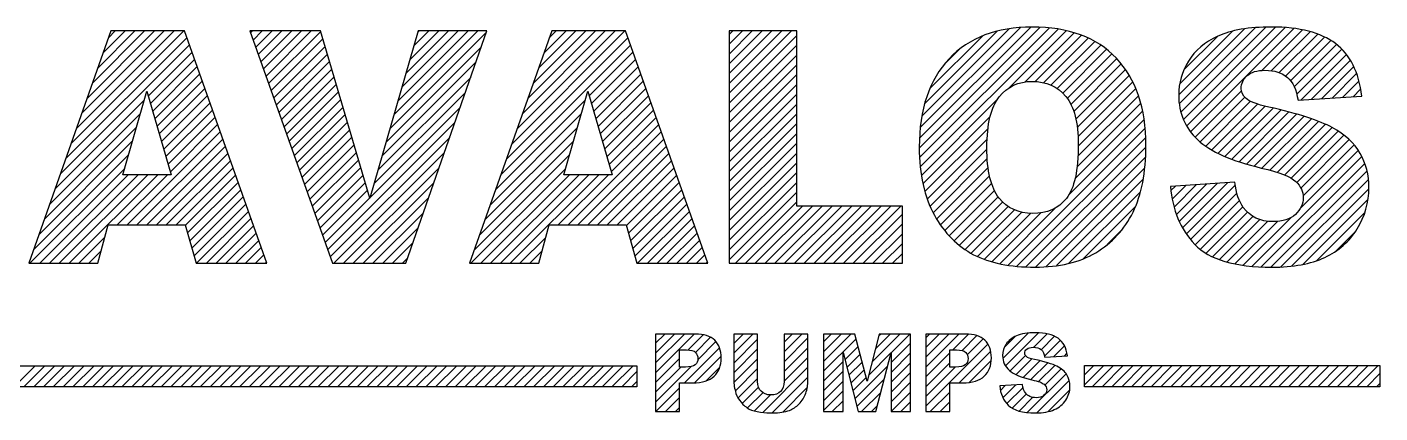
# Model space of a CAD drawing. Header units: millimetres. Extents: x 16.7 to 60.3, y 23.1 to 33.
# Drawn here: x 35.88 to 60.28, y 23.69 to 30.65 of the extents above; entities that cross this region are included whole.
import ezdxf

# ---------------------------------------------------------------- set-up
doc = ezdxf.new("R2010")
doc.units = ezdxf.units.MM
doc.header["$MEASUREMENT"] = 0
doc.layers.add('Layer 1', color=7, linetype='Continuous')

msp = doc.modelspace()

# ---------------------------------------------------------------- linework, layer by layer
at = {"color": 0}
for p, q in [((36.676, 28.544), (38.712, 30.581)), ((36.773, 28.818), (38.536, 30.581)), ((36.869, 29.091), (38.359, 30.581)), ((36.966, 29.365), (38.182, 30.581)), ((37.063, 29.638), (38.005, 30.581)), ((37.159, 29.912), (37.829, 30.581)), ((37.256, 30.185), (37.652, 30.581)), ((37.353, 30.459), (37.475, 30.581)), ((39.916, 30.547), (39.95, 30.581)), ((39.962, 30.416), (40.127, 30.581)), ((40.009, 30.286), (40.303, 30.581)), ((40.055, 30.156), (40.48, 30.581)), ((40.101, 30.025), (40.657, 30.581)), ((40.148, 29.895), (40.834, 30.581)), ((40.194, 29.764), (41.011, 30.581)), ((40.241, 29.634), (41.18, 30.574)), ((42.43, 28.818), (44.171, 30.559)), ((42.502, 29.067), (44.016, 30.581)), ((42.574, 29.316), (43.839, 30.581)), ((42.646, 29.565), (43.662, 30.581)), ((42.718, 29.814), (43.485, 30.581)), ((42.791, 30.063), (43.309, 30.581)), ((42.863, 30.312), (43.132, 30.581)), ((42.935, 30.56), (42.955, 30.581)), ((44.627, 28.54), (46.667, 30.581)), ((44.724, 28.814), (46.491, 30.581)), ((44.82, 29.087), (46.314, 30.581)), ((44.917, 29.361), (46.137, 30.581)), ((45.014, 29.634), (45.96, 30.581)), ((45.11, 29.908), (45.783, 30.581)), ((45.207, 30.181), (45.607, 30.581)), ((45.304, 30.455), (45.43, 30.581)), ((48.549, 30.518), (48.612, 30.581)), ((48.549, 30.341), (48.789, 30.581)), ((48.549, 30.165), (48.965, 30.581)), ((48.549, 29.988), (49.142, 30.581)), ((48.549, 29.811), (49.319, 30.581)), ((48.549, 29.634), (49.496, 30.581)), ((48.549, 29.458), (49.673, 30.581)), ((51.977, 28.465), (54.159, 30.648)), ((51.981, 28.646), (53.986, 30.651)), ((51.983, 28.295), (54.324, 30.636)), ((51.994, 28.837), (53.802, 30.644)), ((51.994, 28.129), (54.481, 30.616)), ((52.023, 29.042), (53.604, 30.623)), ((52.075, 29.27), (53.382, 30.578)), ((53.595, 29.553), (54.629, 30.587)), ((53.878, 29.66), (54.768, 30.55)), ((54.065, 29.669), (54.9, 30.505)), ((56.655, 29.431), (57.844, 30.62)), ((56.665, 29.265), (58.042, 30.642)), ((56.676, 29.629), (57.625, 30.578)), ((56.695, 29.117), (58.227, 30.65)), ((56.739, 28.985), (58.404, 30.65)), ((56.797, 28.866), (58.573, 30.642)), ((56.868, 28.761), (58.734, 30.626)), ((58.153, 29.869), (58.886, 30.601)), ((58.324, 29.863), (59.029, 30.567)), ((58.467, 29.829), (59.162, 30.524)), ((36.482, 27.997), (38.814, 30.329)), ((36.579, 28.271), (38.768, 30.459)), ((40.287, 29.504), (41.221, 30.437)), ((40.333, 29.373), (41.261, 30.301)), ((42.358, 28.569), (44.076, 30.288)), ((44.433, 27.993), (46.767, 30.327)), ((44.53, 28.267), (46.721, 30.457)), ((48.549, 29.281), (49.769, 30.5)), ((48.549, 29.104), (49.769, 30.324)), ((52.167, 29.54), (53.12, 30.493)), ((54.219, 29.647), (55.024, 30.452)), ((54.352, 29.603), (55.141, 30.392)), ((54.466, 29.541), (55.25, 30.325)), ((56.753, 29.883), (57.354, 30.484)), ((58.581, 29.767), (59.286, 30.471)), ((58.672, 29.68), (59.4, 30.409)), ((58.739, 29.571), (59.504, 30.336)), ((38.072, 29.41), (38.86, 30.198)), ((38.111, 29.273), (38.906, 30.067)), ((40.38, 29.243), (41.301, 30.164)), ((40.426, 29.112), (41.341, 30.028)), ((42.286, 28.32), (43.981, 30.016)), ((46.025, 29.408), (46.813, 30.196)), ((46.064, 29.271), (46.859, 30.066)), ((48.549, 28.927), (49.769, 30.147)), ((52.422, 29.972), (52.696, 30.245)), ((54.563, 29.46), (55.353, 30.251)), ((54.644, 29.365), (55.449, 30.17)), ((54.71, 29.254), (55.538, 30.082)), ((58.784, 29.439), (59.597, 30.252)), ((58.856, 29.335), (59.68, 30.158)), ((59.045, 29.346), (59.751, 30.053)), ((38.151, 29.136), (38.953, 29.937)), ((38.191, 28.998), (38.999, 29.806)), ((40.472, 28.982), (41.382, 29.891)), ((46.104, 29.133), (46.906, 29.935)), ((46.144, 28.996), (46.952, 29.804)), ((48.549, 28.75), (49.769, 29.97)), ((48.549, 28.574), (49.769, 29.793)), ((54.762, 29.129), (55.62, 29.988)), ((54.8, 28.991), (55.695, 29.886)), ((54.826, 28.84), (55.764, 29.778)), ((59.233, 29.358), (59.813, 29.938)), ((59.422, 29.37), (59.864, 29.812)), ((38.23, 28.861), (39.045, 29.676)), ((38.27, 28.724), (39.091, 29.545)), ((40.519, 28.852), (41.422, 29.754)), ((40.565, 28.721), (41.462, 29.618)), ((42.213, 28.071), (43.886, 29.744)), ((46.183, 28.859), (46.998, 29.674)), ((46.223, 28.722), (47.044, 29.543)), ((48.549, 28.397), (49.769, 29.617)), ((54.84, 28.677), (55.826, 29.663)), ((54.845, 28.505), (55.882, 29.542)), ((59.61, 29.381), (59.905, 29.677)), ((59.799, 29.393), (59.937, 29.531)), ((36.386, 27.724), (38.003, 29.341)), ((38.31, 28.587), (39.137, 29.415)), ((38.35, 28.45), (39.184, 29.284)), ((40.612, 28.591), (41.502, 29.481)), ((40.658, 28.46), (41.542, 29.345)), ((42.141, 27.822), (43.792, 29.473)), ((44.337, 27.72), (45.954, 29.337)), ((46.263, 28.585), (47.09, 29.413)), ((46.302, 28.448), (47.137, 29.282)), ((48.549, 28.22), (49.769, 29.44)), ((52.016, 27.974), (53.384, 29.342)), ((54.838, 28.322), (55.93, 29.413)), ((56.95, 28.666), (57.787, 29.503)), ((57.042, 28.581), (57.847, 29.386)), ((57.142, 28.504), (57.95, 29.312)), ((36.289, 27.45), (37.932, 29.093)), ((38.389, 28.313), (39.23, 29.154)), ((40.704, 28.33), (41.583, 29.208)), ((40.751, 28.2), (41.623, 29.072)), ((42.069, 27.573), (43.697, 29.201)), ((44.24, 27.446), (45.883, 29.089)), ((46.342, 28.311), (47.183, 29.152)), ((48.549, 28.043), (49.769, 29.263)), ((48.549, 27.867), (49.769, 29.086)), ((54.784, 27.914), (56.005, 29.135)), ((54.821, 28.128), (55.971, 29.278)), ((57.251, 28.436), (58.077, 29.262)), ((57.366, 28.374), (58.215, 29.224)), ((57.487, 28.318), (58.359, 29.191)), ((57.612, 28.267), (58.501, 29.156)), ((57.743, 28.221), (58.641, 29.119)), ((57.878, 28.179), (58.779, 29.081)), ((58.016, 28.141), (58.915, 29.04)), ((36.192, 27.177), (37.86, 28.845)), ((38.429, 28.176), (39.276, 29.023)), ((38.469, 28.039), (39.322, 28.892)), ((40.797, 28.069), (41.663, 28.935)), ((40.843, 27.939), (41.703, 28.799)), ((41.307, 26.635), (43.602, 28.929)), ((44.143, 27.173), (45.811, 28.841)), ((46.382, 28.174), (47.229, 29.021)), ((46.422, 28.037), (47.275, 28.89)), ((48.549, 27.69), (49.769, 28.909)), ((52.043, 27.825), (53.255, 29.036)), ((52.078, 27.682), (53.217, 28.821)), ((53.578, 26.355), (56.05, 28.827)), ((54.678, 27.632), (56.031, 28.985)), ((58.157, 28.105), (59.049, 28.996)), ((58.298, 28.069), (59.178, 28.949)), ((58.434, 28.029), (59.303, 28.897)), ((58.564, 27.982), (59.421, 28.839)), ((36.096, 26.903), (37.789, 28.596)), ((37.688, 27.082), (39.368, 28.762)), ((37.865, 27.082), (39.415, 28.631)), ((40.89, 27.808), (41.743, 28.662)), ((41.354, 26.504), (43.507, 28.658)), ((44.046, 26.899), (45.74, 28.593)), ((45.643, 27.082), (47.321, 28.76)), ((45.82, 27.082), (47.368, 28.629)), ((48.549, 27.513), (49.769, 28.733)), ((48.549, 27.336), (49.769, 28.556)), ((52.122, 27.55), (53.201, 28.629)), ((53.736, 26.335), (56.06, 28.66)), ((58.684, 27.924), (59.531, 28.772)), ((58.783, 27.847), (59.636, 28.7)), ((58.859, 27.746), (59.732, 28.62)), ((35.999, 26.63), (37.717, 28.348)), ((38.042, 27.082), (39.461, 28.501)), ((38.219, 27.082), (39.507, 28.37)), ((40.936, 27.678), (41.784, 28.525)), ((40.983, 27.548), (41.824, 28.389)), ((41.416, 26.39), (43.412, 28.386)), ((43.95, 26.626), (45.669, 28.345)), ((45.997, 27.082), (47.414, 28.499)), ((46.173, 27.082), (47.46, 28.368)), ((48.549, 27.16), (49.769, 28.379)), ((52.17, 27.422), (53.197, 28.448)), ((53.899, 26.322), (56.064, 28.486)), ((57.978, 26.335), (59.957, 28.314)), ((58.85, 27.383), (59.892, 28.426)), ((58.899, 27.609), (59.817, 28.528)), ((35.936, 26.39), (37.646, 28.1)), ((38.395, 27.082), (39.553, 28.24)), ((38.572, 27.082), (39.599, 28.109)), ((41.029, 27.417), (41.864, 28.252)), ((41.075, 27.287), (41.904, 28.116)), ((41.593, 26.39), (43.317, 28.114)), ((43.891, 26.39), (45.597, 28.096)), ((46.35, 27.082), (47.506, 28.238)), ((46.527, 27.082), (47.552, 28.107)), ((48.549, 26.983), (49.769, 28.202)), ((52.228, 27.302), (53.202, 28.277)), ((52.292, 27.189), (53.217, 28.115)), ((54.074, 26.32), (56.057, 28.304)), ((54.258, 26.327), (56.043, 28.112)), ((58.144, 26.324), (60.01, 28.19)), ((36.113, 26.39), (37.711, 27.988)), ((36.289, 26.39), (37.888, 27.988)), ((36.466, 26.39), (38.064, 27.988)), ((36.643, 26.39), (38.241, 27.988)), ((37.511, 27.082), (38.418, 27.988)), ((38.741, 27.074), (39.646, 27.978)), ((38.78, 26.936), (39.692, 27.848)), ((41.122, 27.156), (41.945, 27.979)), ((41.168, 27.026), (41.985, 27.843)), ((41.769, 26.39), (43.222, 27.843)), ((44.067, 26.39), (45.666, 27.988)), ((44.244, 26.39), (45.843, 27.988)), ((44.421, 26.39), (46.019, 27.988)), ((44.598, 26.39), (46.196, 27.988)), ((45.466, 27.082), (46.373, 27.988)), ((46.694, 27.072), (47.599, 27.976)), ((46.733, 26.934), (47.645, 27.846)), ((48.549, 26.806), (49.769, 28.026)), ((48.549, 26.629), (49.769, 27.849)), ((52.36, 27.081), (53.244, 27.965)), ((52.437, 26.981), (53.281, 27.826)), ((54.454, 26.347), (56.014, 27.907)), ((56.615, 27.27), (57.165, 27.82)), ((56.666, 27.144), (57.354, 27.833)), ((56.726, 27.028), (57.544, 27.845)), ((58.316, 26.319), (60.051, 28.054)), ((58.496, 26.322), (60.076, 27.903)), ((38.818, 26.797), (39.738, 27.717)), ((38.857, 26.659), (39.784, 27.587)), ((41.214, 26.896), (42.025, 27.706)), ((46.771, 26.795), (47.691, 27.715)), ((46.81, 26.657), (47.737, 27.585)), ((48.549, 26.452), (49.769, 27.672)), ((52.518, 26.885), (53.333, 27.7)), ((52.604, 26.795), (53.399, 27.59)), ((54.673, 26.389), (55.965, 27.681)), ((56.515, 27.7), (56.597, 27.782)), ((56.538, 27.547), (56.786, 27.795)), ((56.572, 27.404), (56.976, 27.808)), ((56.794, 26.919), (57.675, 27.799)), ((56.87, 26.818), (57.706, 27.654)), ((58.688, 26.337), (60.084, 27.734)), ((38.896, 26.521), (39.83, 27.456)), ((41.261, 26.765), (42.065, 27.569)), ((41.946, 26.39), (43.127, 27.571)), ((46.848, 26.519), (47.784, 27.454)), ((48.664, 26.39), (49.769, 27.495)), ((48.84, 26.39), (49.873, 27.422)), ((49.017, 26.39), (50.05, 27.422)), ((49.194, 26.39), (50.226, 27.422)), ((49.371, 26.39), (50.403, 27.422)), ((49.548, 26.39), (50.58, 27.422)), ((49.724, 26.39), (50.757, 27.422)), ((49.901, 26.39), (50.933, 27.422)), ((50.078, 26.39), (51.11, 27.422)), ((50.255, 26.39), (51.287, 27.422)), ((50.431, 26.39), (51.464, 27.422)), ((50.608, 26.39), (51.641, 27.422)), ((52.701, 26.714), (53.482, 27.495)), ((52.802, 26.639), (53.579, 27.416)), ((52.91, 26.57), (53.692, 27.353)), ((53.428, 26.381), (54.44, 27.394)), ((54.932, 26.471), (55.877, 27.416)), ((56.953, 26.724), (57.751, 27.522)), ((57.046, 26.641), (57.813, 27.407)), ((58.897, 26.37), (60.068, 27.541)), ((38.941, 26.39), (39.877, 27.326)), ((39.118, 26.39), (39.923, 27.195)), ((42.123, 26.39), (43.032, 27.299)), ((46.896, 26.39), (47.83, 27.324)), ((47.073, 26.39), (47.876, 27.193)), ((50.785, 26.39), (51.671, 27.275)), ((50.962, 26.39), (51.671, 27.099)), ((53.028, 26.512), (53.825, 27.309)), ((53.154, 26.461), (53.983, 27.29)), ((53.287, 26.417), (54.168, 27.298)), ((57.151, 26.569), (57.894, 27.312)), ((57.266, 26.507), (57.994, 27.235)), ((57.391, 26.455), (58.116, 27.18)), ((57.524, 26.412), (58.261, 27.148)), ((57.667, 26.378), (58.435, 27.145)), ((57.819, 26.353), (58.687, 27.22)), ((59.138, 26.434), (60.012, 27.308)), ((36.82, 26.39), (37.289, 26.859)), ((39.294, 26.39), (39.969, 27.064)), ((39.471, 26.39), (40.015, 26.934)), ((42.3, 26.39), (42.937, 27.028)), ((44.775, 26.39), (45.24, 26.855)), ((47.249, 26.39), (47.922, 27.062)), ((47.426, 26.39), (47.968, 26.932)), ((51.139, 26.39), (51.671, 26.922)), ((55.363, 26.725), (55.616, 26.978)), ((59.491, 26.61), (59.836, 26.956)), ((36.996, 26.39), (37.221, 26.615)), ((39.648, 26.39), (40.062, 26.803)), ((39.825, 26.39), (40.108, 26.673)), ((42.476, 26.39), (42.843, 26.756)), ((44.951, 26.39), (45.173, 26.611)), ((47.603, 26.39), (48.015, 26.801)), ((47.78, 26.39), (48.061, 26.671)), ((51.315, 26.39), (51.671, 26.745)), ((40.002, 26.39), (40.154, 26.542)), ((40.178, 26.39), (40.2, 26.412)), ((42.653, 26.39), (42.748, 26.484)), ((47.957, 26.39), (48.107, 26.54)), ((48.133, 26.39), (48.153, 26.41)), ((51.492, 26.39), (51.671, 26.568)), ((51.669, 26.39), (51.671, 26.392)), ((53.531, 24.54), (54.125, 25.134)), ((47.22, 24.946), (47.385, 25.111)), ((47.22, 24.769), (47.562, 25.111)), ((47.22, 24.592), (47.739, 25.111)), ((47.22, 24.415), (47.915, 25.111)), ((47.806, 24.825), (48.079, 25.098)), ((47.939, 24.782), (48.212, 25.054)), ((47.982, 24.647), (48.309, 24.975)), ((48.63, 24.942), (48.799, 25.111)), ((48.63, 24.766), (48.976, 25.111)), ((48.63, 24.589), (49.061, 25.019)), ((49.538, 24.966), (49.683, 25.111)), ((49.538, 24.789), (49.86, 25.111)), ((49.538, 24.612), (49.968, 25.043)), ((50.249, 24.97), (50.39, 25.111)), ((50.249, 24.793), (50.567, 25.111)), ((50.249, 24.616), (50.744, 25.111)), ((50.249, 24.44), (50.838, 25.028)), ((51.125, 24.608), (51.628, 25.111)), ((51.186, 24.846), (51.451, 25.111)), ((51.247, 25.084), (51.274, 25.111)), ((51.467, 24.774), (51.804, 25.111)), ((51.467, 24.597), (51.819, 24.949)), ((52.093, 25.046), (52.158, 25.111)), ((52.093, 24.869), (52.335, 25.111)), ((52.093, 24.692), (52.512, 25.111)), ((52.093, 24.515), (52.688, 25.111)), ((52.093, 23.808), (53.215, 24.93)), ((52.581, 24.827), (52.863, 25.109)), ((52.747, 24.816), (53.013, 25.083)), ((52.843, 24.735), (53.131, 25.024)), ((53.485, 24.671), (53.943, 25.129)), ((53.512, 24.874), (53.708, 25.07)), ((54.042, 24.874), (54.282, 25.114)), ((54.175, 24.83), (54.416, 25.071)), ((54.237, 24.715), (54.521, 24.999)), ((54.402, 24.704), (54.596, 24.897)), ((47.22, 24.239), (47.653, 24.672)), ((47.743, 24.232), (48.375, 24.864)), ((47.921, 24.233), (48.401, 24.712)), ((48.63, 24.412), (49.061, 24.843)), ((48.633, 24.238), (49.061, 24.666)), ((49.538, 24.436), (49.968, 24.866)), ((49.538, 24.259), (49.968, 24.689)), ((50.636, 24.649), (50.874, 24.888)), ((50.672, 24.509), (50.91, 24.747)), ((51.064, 24.371), (51.465, 24.772)), ((51.467, 24.42), (51.819, 24.772)), ((52.093, 24.339), (52.526, 24.772)), ((52.693, 24.232), (53.264, 24.803)), ((53.614, 24.446), (53.893, 24.725)), ((53.724, 24.38), (54.009, 24.664)), ((54.59, 24.715), (54.64, 24.765)), ((35.65, 24.16), (36.032, 24.541)), ((35.827, 24.16), (36.208, 24.541)), ((36.004, 24.16), (36.385, 24.541)), ((36.181, 24.16), (36.562, 24.541)), ((36.358, 24.16), (36.739, 24.541)), ((36.534, 24.16), (36.916, 24.541)), ((36.711, 24.16), (37.092, 24.541)), ((36.888, 24.16), (37.269, 24.541)), ((37.065, 24.16), (37.446, 24.541)), ((37.241, 24.16), (37.623, 24.541)), ((37.418, 24.16), (37.799, 24.541)), ((37.595, 24.16), (37.976, 24.541)), ((37.772, 24.16), (38.153, 24.541)), ((37.949, 24.16), (38.33, 24.541)), ((38.125, 24.16), (38.507, 24.541)), ((38.302, 24.16), (38.683, 24.541)), ((38.479, 24.16), (38.86, 24.541)), ((38.656, 24.16), (39.037, 24.541)), ((38.832, 24.16), (39.214, 24.541)), ((39.009, 24.16), (39.39, 24.541)), ((39.186, 24.16), (39.567, 24.541)), ((39.363, 24.16), (39.744, 24.541)), ((39.54, 24.16), (39.921, 24.541)), ((39.716, 24.16), (40.098, 24.541)), ((39.893, 24.16), (40.274, 24.541)), ((40.07, 24.16), (40.451, 24.541)), ((40.247, 24.16), (40.628, 24.541)), ((40.423, 24.16), (40.805, 24.541)), ((40.6, 24.16), (40.981, 24.541)), ((40.777, 24.16), (41.158, 24.541)), ((40.954, 24.16), (41.335, 24.541)), ((41.131, 24.16), (41.512, 24.541)), ((41.307, 24.16), (41.689, 24.541)), ((41.484, 24.16), (41.865, 24.541)), ((41.661, 24.16), (42.042, 24.541)), ((41.838, 24.16), (42.219, 24.541)), ((42.014, 24.16), (42.396, 24.541)), ((42.191, 24.16), (42.572, 24.541)), ((42.368, 24.16), (42.749, 24.541)), ((42.545, 24.16), (42.926, 24.541)), ((42.722, 24.16), (43.103, 24.541)), ((42.898, 24.16), (43.28, 24.541)), ((43.075, 24.16), (43.456, 24.541)), ((43.252, 24.16), (43.633, 24.541)), ((43.429, 24.16), (43.81, 24.541)), ((43.605, 24.16), (43.987, 24.541)), ((43.782, 24.16), (44.163, 24.541)), ((43.959, 24.16), (44.34, 24.541)), ((44.136, 24.16), (44.517, 24.541)), ((44.313, 24.16), (44.694, 24.541)), ((44.489, 24.16), (44.871, 24.541)), ((44.666, 24.16), (45.047, 24.541)), ((44.843, 24.16), (45.224, 24.541)), ((45.02, 24.16), (45.401, 24.541)), ((45.196, 24.16), (45.578, 24.541)), ((45.373, 24.16), (45.754, 24.541)), ((45.55, 24.16), (45.931, 24.541)), ((45.727, 24.16), (46.108, 24.541)), ((45.904, 24.16), (46.285, 24.541)), ((46.08, 24.16), (46.462, 24.541)), ((46.257, 24.16), (46.638, 24.541)), ((46.434, 24.16), (46.815, 24.541)), ((46.611, 24.16), (46.885, 24.434)), ((47.22, 23.885), (47.86, 24.525)), ((47.22, 24.062), (47.673, 24.515)), ((48.133, 24.268), (48.38, 24.515)), ((48.659, 24.087), (49.061, 24.489)), ((49.154, 23.698), (49.968, 24.513)), ((50.249, 24.263), (50.602, 24.616)), ((50.249, 24.086), (50.602, 24.44)), ((50.708, 24.368), (50.947, 24.607)), ((50.744, 24.227), (50.983, 24.466)), ((50.815, 23.945), (51.404, 24.534)), ((51.467, 24.243), (51.819, 24.595)), ((51.467, 24.066), (51.819, 24.419)), ((52.093, 24.162), (52.526, 24.595)), ((52.093, 23.985), (52.623, 24.515)), ((52.877, 24.239), (53.275, 24.637)), ((53.851, 24.329), (54.152, 24.631)), ((53.989, 24.29), (54.292, 24.593)), ((54.129, 24.253), (54.422, 24.547)), ((54.242, 24.19), (54.535, 24.483)), ((54.956, 24.374), (55.125, 24.542)), ((54.956, 24.197), (55.302, 24.542)), ((55.097, 24.161), (55.478, 24.542)), ((55.274, 24.161), (55.655, 24.542)), ((55.451, 24.161), (55.832, 24.542)), ((55.627, 24.161), (56.009, 24.542)), ((55.804, 24.161), (56.185, 24.542)), ((55.981, 24.161), (56.362, 24.542)), ((56.158, 24.161), (56.539, 24.542)), ((56.334, 24.161), (56.716, 24.542)), ((56.511, 24.161), (56.893, 24.542)), ((56.688, 24.161), (57.069, 24.542)), ((56.865, 24.161), (57.246, 24.542)), ((57.042, 24.161), (57.423, 24.542)), ((57.218, 24.161), (57.6, 24.542)), ((57.395, 24.161), (57.776, 24.542)), ((57.572, 24.161), (57.953, 24.542)), ((57.749, 24.161), (58.13, 24.542)), ((57.925, 24.161), (58.307, 24.542)), ((58.102, 24.161), (58.484, 24.542)), ((58.279, 24.161), (58.66, 24.542)), ((58.456, 24.161), (58.837, 24.542)), ((58.633, 24.161), (59.014, 24.542)), ((58.809, 24.161), (59.191, 24.542)), ((58.986, 24.161), (59.367, 24.542)), ((59.163, 24.161), (59.544, 24.542)), ((59.34, 24.161), (59.721, 24.542)), ((59.516, 24.161), (59.898, 24.542)), ((59.693, 24.161), (60.075, 24.542)), ((59.87, 24.161), (60.251, 24.542)), ((46.787, 24.16), (46.885, 24.257)), ((48.707, 23.959), (49.061, 24.312)), ((49.321, 23.688), (49.968, 24.336)), ((50.249, 23.909), (50.602, 24.263)), ((50.779, 24.086), (51.019, 24.326)), ((50.851, 23.805), (51.343, 24.296)), ((51.467, 23.89), (51.819, 24.242)), ((53.44, 24.095), (53.527, 24.182)), ((53.486, 23.964), (53.715, 24.194)), ((53.925, 23.697), (54.624, 24.395)), ((54.095, 23.69), (54.68, 24.274)), ((60.047, 24.161), (60.285, 24.399)), ((60.224, 24.161), (60.285, 24.222)), ((47.224, 23.713), (47.653, 24.141)), ((47.401, 23.713), (47.653, 23.965)), ((48.783, 23.858), (49.079, 24.154)), ((48.88, 23.778), (49.156, 24.054)), ((49.003, 23.724), (49.294, 24.015)), ((49.513, 23.704), (49.956, 24.147)), ((50.249, 23.733), (50.602, 24.086)), ((50.937, 23.713), (51.282, 24.058)), ((51.468, 23.714), (51.819, 24.065)), ((52.174, 23.713), (52.526, 24.065)), ((53.555, 23.857), (53.848, 24.15)), ((53.651, 23.775), (53.908, 24.032)), ((53.776, 23.723), (54.023, 23.971)), ((54.293, 23.71), (54.69, 24.107)), ((47.578, 23.713), (47.653, 23.788)), ((50.406, 23.713), (50.602, 23.909)), ((50.583, 23.713), (50.602, 23.732)), ((51.113, 23.713), (51.221, 23.821)), ((51.644, 23.713), (51.819, 23.888)), ((52.351, 23.713), (52.526, 23.888))]:
    msp.add_line(p, q, dxfattribs=at)
at = {"layer": 'Layer 1', "color": 0}
for points, knots in [([(38.739, 27.082), (38.739, 27.082), (37.35, 27.082), (37.35, 27.082), (37.35, 27.082), (37.35, 27.082), (37.159, 26.39), (37.159, 26.39), (37.159, 26.39), (37.159, 26.39), (35.914, 26.39), (35.914, 26.39), (35.914, 26.39), (35.914, 26.39), (37.396, 30.581), (37.396, 30.581), (37.396, 30.581), (37.396, 30.581), (38.725, 30.581), (38.725, 30.581), (38.725, 30.581), (38.725, 30.581), (40.208, 26.39), (40.208, 26.39), (40.208, 26.39), (40.208, 26.39), (38.932, 26.39), (38.932, 26.39), (38.932, 26.39), (38.932, 26.39), (38.739, 27.082), (38.739, 27.082)], [0, 0, 0, 0, 0.111111, 0.111111, 0.111111, 0.111111, 0.222222, 0.222222, 0.222222, 0.222222, 0.333333, 0.333333, 0.333333, 0.333333, 0.444444, 0.444444, 0.444444, 0.444444, 0.555556, 0.555556, 0.555556, 0.555556, 0.666667, 0.666667, 0.666667, 0.666667, 0.777778, 0.777778, 0.777778, 0.777778, 1, 1, 1, 1]), ([(39.904, 30.581), (39.904, 30.581), (41.178, 30.581), (41.178, 30.581), (41.178, 30.581), (41.178, 30.581), (42.067, 27.565), (42.067, 27.565), (42.067, 27.565), (42.067, 27.565), (42.941, 30.581), (42.941, 30.581), (42.941, 30.581), (42.941, 30.581), (44.179, 30.581), (44.179, 30.581), (44.179, 30.581), (44.179, 30.581), (42.715, 26.39), (42.715, 26.39), (42.715, 26.39), (42.715, 26.39), (41.394, 26.39), (41.394, 26.39), (41.394, 26.39), (41.394, 26.39), (39.904, 30.581), (39.904, 30.581)], [0, 0, 0, 0, 0.125, 0.125, 0.125, 0.125, 0.25, 0.25, 0.25, 0.25, 0.375, 0.375, 0.375, 0.375, 0.5, 0.5, 0.5, 0.5, 0.625, 0.625, 0.625, 0.625, 0.75, 0.75, 0.75, 0.75, 1, 1, 1, 1]), ([(46.691, 27.082), (46.691, 27.082), (45.303, 27.082), (45.303, 27.082), (45.303, 27.082), (45.303, 27.082), (45.112, 26.39), (45.112, 26.39), (45.112, 26.39), (45.112, 26.39), (43.866, 26.39), (43.866, 26.39), (43.866, 26.39), (43.866, 26.39), (45.348, 30.581), (45.348, 30.581), (45.348, 30.581), (45.348, 30.581), (46.677, 30.581), (46.677, 30.581), (46.677, 30.581), (46.677, 30.581), (48.16, 26.39), (48.16, 26.39), (48.16, 26.39), (48.16, 26.39), (46.885, 26.39), (46.885, 26.39), (46.885, 26.39), (46.885, 26.39), (46.691, 27.082), (46.691, 27.082)], [0, 0, 0, 0, 0.111111, 0.111111, 0.111111, 0.111111, 0.222222, 0.222222, 0.222222, 0.222222, 0.333333, 0.333333, 0.333333, 0.333333, 0.444444, 0.444444, 0.444444, 0.444444, 0.555556, 0.555556, 0.555556, 0.555556, 0.666667, 0.666667, 0.666667, 0.666667, 0.777778, 0.777778, 0.777778, 0.777778, 1, 1, 1, 1]), ([(48.549, 30.581), (48.549, 30.581), (49.769, 30.581), (49.769, 30.581), (49.769, 30.581), (49.769, 30.581), (49.769, 27.422), (49.769, 27.422), (49.769, 27.422), (49.769, 27.422), (51.671, 27.422), (51.671, 27.422), (51.671, 27.422), (51.671, 27.422), (51.671, 26.39), (51.671, 26.39), (51.671, 26.39), (51.671, 26.39), (48.549, 26.39), (48.549, 26.39), (48.549, 26.39), (48.549, 26.39), (48.549, 30.581), (48.549, 30.581)], [0, 0, 0, 0, 0.142857, 0.142857, 0.142857, 0.142857, 0.285714, 0.285714, 0.285714, 0.285714, 0.428571, 0.428571, 0.428571, 0.428571, 0.571429, 0.571429, 0.571429, 0.571429, 0.714286, 0.714286, 0.714286, 0.714286, 1, 1, 1, 1]), ([(51.976, 28.483), (51.976, 29.167), (52.156, 29.7), (52.515, 30.08), (52.515, 30.08), (52.874, 30.462), (53.373, 30.652), (54.013, 30.652), (54.013, 30.652), (54.67, 30.652), (55.176, 30.464), (55.531, 30.09), (55.531, 30.09), (55.885, 29.716), (56.064, 29.191), (56.064, 28.517), (56.064, 28.517), (56.064, 28.027), (55.986, 27.625), (55.831, 27.312), (55.831, 27.312), (55.675, 26.999), (55.451, 26.755), (55.158, 26.58), (55.158, 26.58), (54.864, 26.405), (54.5, 26.319), (54.062, 26.319), (54.062, 26.319), (53.617, 26.319), (53.249, 26.394), (52.957, 26.544), (52.957, 26.544), (52.666, 26.695), (52.43, 26.933), (52.248, 27.259), (52.248, 27.259), (52.067, 27.585), (51.976, 27.993), (51.976, 28.483), (51.976, 28.483), (51.976, 28.483), (51.976, 28.483), (51.976, 28.483)], [0, 0, 0, 0, 0.083333, 0.083333, 0.083333, 0.083333, 0.166667, 0.166667, 0.166667, 0.166667, 0.25, 0.25, 0.25, 0.25, 0.333333, 0.333333, 0.333333, 0.333333, 0.416667, 0.416667, 0.416667, 0.416667, 0.5, 0.5, 0.5, 0.5, 0.583333, 0.583333, 0.583333, 0.583333, 0.666667, 0.666667, 0.666667, 0.666667, 0.75, 0.75, 0.75, 0.75, 0.833333, 0.833333, 0.833333, 0.833333, 1, 1, 1, 1]), ([(56.507, 27.776), (56.507, 27.776), (57.667, 27.853), (57.667, 27.853), (57.667, 27.853), (57.692, 27.653), (57.743, 27.501), (57.82, 27.396), (57.82, 27.396), (57.945, 27.226), (58.125, 27.142), (58.358, 27.142), (58.358, 27.142), (58.532, 27.142), (58.666, 27.185), (58.761, 27.272), (58.761, 27.272), (58.854, 27.359), (58.901, 27.459), (58.901, 27.573), (58.901, 27.573), (58.901, 27.682), (58.857, 27.779), (58.767, 27.865), (58.767, 27.865), (58.677, 27.951), (58.47, 28.032), (58.143, 28.108), (58.143, 28.108), (57.608, 28.236), (57.227, 28.405), (56.999, 28.616), (56.999, 28.616), (56.77, 28.828), (56.655, 29.097), (56.655, 29.425), (56.655, 29.425), (56.655, 29.641), (56.714, 29.845), (56.831, 30.036), (56.831, 30.036), (56.949, 30.227), (57.125, 30.378), (57.361, 30.488), (57.361, 30.488), (57.597, 30.597), (57.921, 30.652), (58.331, 30.652), (58.331, 30.652), (58.835, 30.652), (59.22, 30.552), (59.484, 30.353), (59.484, 30.353), (59.749, 30.154), (59.906, 29.837), (59.956, 29.403), (59.956, 29.403), (59.956, 29.403), (58.808, 29.332), (58.808, 29.332), (58.808, 29.332), (58.777, 29.52), (58.713, 29.658), (58.615, 29.743), (58.615, 29.743), (58.518, 29.828), (58.382, 29.871), (58.211, 29.871), (58.211, 29.871), (58.068, 29.871), (57.962, 29.84), (57.89, 29.776), (57.89, 29.776), (57.819, 29.712), (57.783, 29.634), (57.783, 29.542), (57.783, 29.542), (57.783, 29.476), (57.812, 29.417), (57.871, 29.363), (57.871, 29.363), (57.929, 29.307), (58.065, 29.256), (58.28, 29.209), (58.28, 29.209), (58.813, 29.087), (59.194, 28.963), (59.425, 28.838), (59.425, 28.838), (59.655, 28.713), (59.823, 28.559), (59.928, 28.373), (59.928, 28.373), (60.033, 28.189), (60.086, 27.982), (60.086, 27.753), (60.086, 27.753), (60.086, 27.485), (60.015, 27.237), (59.875, 27.01), (59.875, 27.01), (59.736, 26.783), (59.54, 26.611), (59.289, 26.494), (59.289, 26.494), (59.038, 26.377), (58.721, 26.319), (58.339, 26.319), (58.339, 26.319), (57.669, 26.319), (57.204, 26.455), (56.946, 26.73), (56.946, 26.73), (56.687, 27.005), (56.541, 27.353), (56.507, 27.776), (56.507, 27.776), (56.507, 27.776), (56.507, 27.776), (56.507, 27.776)], [0, 0, 0, 0, 0.032258, 0.032258, 0.032258, 0.032258, 0.064516, 0.064516, 0.064516, 0.064516, 0.096774, 0.096774, 0.096774, 0.096774, 0.129032, 0.129032, 0.129032, 0.129032, 0.16129, 0.16129, 0.16129, 0.16129, 0.193548, 0.193548, 0.193548, 0.193548, 0.225806, 0.225806, 0.225806, 0.225806, 0.258065, 0.258065, 0.258065, 0.258065, 0.290323, 0.290323, 0.290323, 0.290323, 0.322581, 0.322581, 0.322581, 0.322581, 0.354839, 0.354839, 0.354839, 0.354839, 0.387097, 0.387097, 0.387097, 0.387097, 0.419355, 0.419355, 0.419355, 0.419355, 0.451613, 0.451613, 0.451613, 0.451613, 0.483871, 0.483871, 0.483871, 0.483871, 0.516129, 0.516129, 0.516129, 0.516129, 0.548387, 0.548387, 0.548387, 0.548387, 0.580645, 0.580645, 0.580645, 0.580645, 0.612903, 0.612903, 0.612903, 0.612903, 0.645161, 0.645161, 0.645161, 0.645161, 0.677419, 0.677419, 0.677419, 0.677419, 0.709677, 0.709677, 0.709677, 0.709677, 0.741935, 0.741935, 0.741935, 0.741935, 0.774194, 0.774194, 0.774194, 0.774194, 0.806452, 0.806452, 0.806452, 0.806452, 0.83871, 0.83871, 0.83871, 0.83871, 0.870968, 0.870968, 0.870968, 0.870968, 0.903226, 0.903226, 0.903226, 0.903226, 0.935484, 0.935484, 0.935484, 0.935484, 1, 1, 1, 1]), ([(53.196, 28.477), (53.196, 28.053), (53.269, 27.75), (53.417, 27.565), (53.417, 27.565), (53.565, 27.38), (53.767, 27.288), (54.021, 27.288), (54.021, 27.288), (54.283, 27.288), (54.486, 27.378), (54.629, 27.559), (54.629, 27.559), (54.773, 27.74), (54.845, 28.065), (54.845, 28.533), (54.845, 28.533), (54.845, 28.929), (54.77, 29.216), (54.62, 29.399), (54.62, 29.399), (54.47, 29.58), (54.268, 29.671), (54.01, 29.671), (54.01, 29.671), (53.765, 29.671), (53.568, 29.579), (53.419, 29.394), (53.419, 29.394), (53.27, 29.21), (53.196, 28.903), (53.196, 28.477), (53.196, 28.477), (53.196, 28.477), (53.196, 28.477), (53.196, 28.477)], [0, 0, 0, 0, 0.1, 0.1, 0.1, 0.1, 0.2, 0.2, 0.2, 0.2, 0.3, 0.3, 0.3, 0.3, 0.4, 0.4, 0.4, 0.4, 0.5, 0.5, 0.5, 0.5, 0.6, 0.6, 0.6, 0.6, 0.7, 0.7, 0.7, 0.7, 0.8, 0.8, 0.8, 0.8, 1, 1, 1, 1]), ([(38.483, 27.988), (38.483, 27.988), (38.047, 29.495), (38.047, 29.495), (38.047, 29.495), (38.047, 29.495), (37.614, 27.988), (37.614, 27.988), (37.614, 27.988), (37.614, 27.988), (38.483, 27.988), (38.483, 27.988)], [0, 0, 0, 0, 0.25, 0.25, 0.25, 0.25, 0.5, 0.5, 0.5, 0.5, 1, 1, 1, 1]), ([(46.436, 27.988), (46.436, 27.988), (45.999, 29.495), (45.999, 29.495), (45.999, 29.495), (45.999, 29.495), (45.566, 27.988), (45.566, 27.988), (45.566, 27.988), (45.566, 27.988), (46.436, 27.988), (46.436, 27.988)], [0, 0, 0, 0, 0.25, 0.25, 0.25, 0.25, 0.5, 0.5, 0.5, 0.5, 1, 1, 1, 1]), ([(53.427, 24.176), (53.427, 24.176), (53.838, 24.201), (53.838, 24.201), (53.838, 24.201), (53.846, 24.135), (53.865, 24.084), (53.892, 24.049), (53.892, 24.049), (53.936, 23.992), (54, 23.964), (54.082, 23.964), (54.082, 23.964), (54.144, 23.964), (54.191, 23.978), (54.225, 24.007), (54.225, 24.007), (54.258, 24.036), (54.274, 24.07), (54.274, 24.108), (54.274, 24.108), (54.274, 24.144), (54.259, 24.176), (54.227, 24.205), (54.227, 24.205), (54.195, 24.234), (54.122, 24.261), (54.006, 24.286), (54.006, 24.286), (53.817, 24.329), (53.682, 24.385), (53.601, 24.456), (53.601, 24.456), (53.52, 24.526), (53.48, 24.616), (53.48, 24.726), (53.48, 24.726), (53.48, 24.798), (53.5, 24.866), (53.542, 24.929), (53.542, 24.929), (53.583, 24.993), (53.646, 25.043), (53.729, 25.08), (53.729, 25.08), (53.813, 25.117), (53.927, 25.135), (54.073, 25.135), (54.073, 25.135), (54.251, 25.135), (54.387, 25.102), (54.481, 25.035), (54.481, 25.035), (54.574, 24.969), (54.63, 24.863), (54.648, 24.718), (54.648, 24.718), (54.648, 24.718), (54.241, 24.694), (54.241, 24.694), (54.241, 24.694), (54.231, 24.757), (54.208, 24.803), (54.173, 24.832), (54.173, 24.832), (54.139, 24.86), (54.091, 24.874), (54.03, 24.874), (54.03, 24.874), (53.98, 24.874), (53.942, 24.864), (53.917, 24.842), (53.917, 24.842), (53.891, 24.821), (53.878, 24.795), (53.878, 24.765), (53.878, 24.765), (53.879, 24.743), (53.889, 24.723), (53.91, 24.705), (53.91, 24.705), (53.93, 24.686), (53.978, 24.669), (54.055, 24.653), (54.055, 24.653), (54.243, 24.613), (54.378, 24.571), (54.46, 24.53), (54.46, 24.53), (54.541, 24.488), (54.601, 24.437), (54.638, 24.375), (54.638, 24.375), (54.675, 24.313), (54.694, 24.244), (54.694, 24.168), (54.694, 24.168), (54.694, 24.078), (54.668, 23.996), (54.619, 23.92), (54.619, 23.92), (54.57, 23.844), (54.501, 23.787), (54.412, 23.748), (54.412, 23.748), (54.323, 23.709), (54.211, 23.689), (54.076, 23.689), (54.076, 23.689), (53.838, 23.689), (53.674, 23.735), (53.582, 23.827), (53.582, 23.827), (53.491, 23.918), (53.439, 24.034), (53.427, 24.176), (53.427, 24.176), (53.427, 24.176), (53.427, 24.176), (53.427, 24.176)], [0, 0, 0, 0, 0.032258, 0.032258, 0.032258, 0.032258, 0.064516, 0.064516, 0.064516, 0.064516, 0.096774, 0.096774, 0.096774, 0.096774, 0.129032, 0.129032, 0.129032, 0.129032, 0.16129, 0.16129, 0.16129, 0.16129, 0.193548, 0.193548, 0.193548, 0.193548, 0.225806, 0.225806, 0.225806, 0.225806, 0.258065, 0.258065, 0.258065, 0.258065, 0.290323, 0.290323, 0.290323, 0.290323, 0.322581, 0.322581, 0.322581, 0.322581, 0.354839, 0.354839, 0.354839, 0.354839, 0.387097, 0.387097, 0.387097, 0.387097, 0.419355, 0.419355, 0.419355, 0.419355, 0.451613, 0.451613, 0.451613, 0.451613, 0.483871, 0.483871, 0.483871, 0.483871, 0.516129, 0.516129, 0.516129, 0.516129, 0.548387, 0.548387, 0.548387, 0.548387, 0.580645, 0.580645, 0.580645, 0.580645, 0.612903, 0.612903, 0.612903, 0.612903, 0.645161, 0.645161, 0.645161, 0.645161, 0.677419, 0.677419, 0.677419, 0.677419, 0.709677, 0.709677, 0.709677, 0.709677, 0.741935, 0.741935, 0.741935, 0.741935, 0.774194, 0.774194, 0.774194, 0.774194, 0.806452, 0.806452, 0.806452, 0.806452, 0.83871, 0.83871, 0.83871, 0.83871, 0.870968, 0.870968, 0.870968, 0.870968, 0.903226, 0.903226, 0.903226, 0.903226, 0.935484, 0.935484, 0.935484, 0.935484, 1, 1, 1, 1]), ([(47.22, 25.111), (47.22, 25.111), (47.937, 25.111), (47.937, 25.111), (47.937, 25.111), (48.093, 25.111), (48.21, 25.074), (48.287, 24.999), (48.287, 24.999), (48.365, 24.925), (48.404, 24.819), (48.404, 24.682), (48.404, 24.682), (48.404, 24.541), (48.362, 24.43), (48.277, 24.351), (48.277, 24.351), (48.192, 24.272), (48.063, 24.232), (47.889, 24.232), (47.889, 24.232), (47.889, 24.232), (47.653, 24.232), (47.653, 24.232), (47.653, 24.232), (47.653, 24.232), (47.653, 23.713), (47.653, 23.713), (47.653, 23.713), (47.653, 23.713), (47.22, 23.713), (47.22, 23.713), (47.22, 23.713), (47.22, 23.713), (47.22, 25.111), (47.22, 25.111)], [0, 0, 0, 0, 0.1, 0.1, 0.1, 0.1, 0.2, 0.2, 0.2, 0.2, 0.3, 0.3, 0.3, 0.3, 0.4, 0.4, 0.4, 0.4, 0.5, 0.5, 0.5, 0.5, 0.6, 0.6, 0.6, 0.6, 0.7, 0.7, 0.7, 0.7, 0.8, 0.8, 0.8, 0.8, 1, 1, 1, 1]), ([(49.538, 25.111), (49.538, 25.111), (49.968, 25.111), (49.968, 25.111), (49.968, 25.111), (49.968, 25.111), (49.968, 24.278), (49.968, 24.278), (49.968, 24.278), (49.968, 24.195), (49.955, 24.117), (49.93, 24.043), (49.93, 24.043), (49.904, 23.97), (49.864, 23.906), (49.809, 23.851), (49.809, 23.851), (49.754, 23.796), (49.696, 23.757), (49.636, 23.735), (49.636, 23.735), (49.552, 23.704), (49.452, 23.688), (49.334, 23.688), (49.334, 23.688), (49.266, 23.688), (49.192, 23.693), (49.112, 23.703), (49.112, 23.703), (49.031, 23.712), (48.964, 23.731), (48.91, 23.759), (48.91, 23.759), (48.857, 23.788), (48.807, 23.828), (48.762, 23.88), (48.762, 23.88), (48.717, 23.932), (48.687, 23.986), (48.67, 24.041), (48.67, 24.041), (48.644, 24.13), (48.63, 24.209), (48.63, 24.278), (48.63, 24.278), (48.63, 24.278), (48.63, 25.111), (48.63, 25.111), (48.63, 25.111), (48.63, 25.111), (49.061, 25.111), (49.061, 25.111), (49.061, 25.111), (49.061, 25.111), (49.061, 24.258), (49.061, 24.258), (49.061, 24.258), (49.061, 24.181), (49.082, 24.122), (49.124, 24.079), (49.124, 24.079), (49.166, 24.036), (49.225, 24.014), (49.3, 24.014), (49.3, 24.014), (49.374, 24.014), (49.433, 24.036), (49.475, 24.078), (49.475, 24.078), (49.517, 24.12), (49.538, 24.18), (49.538, 24.258), (49.538, 24.258), (49.538, 24.258), (49.538, 25.111), (49.538, 25.111)], [0, 0, 0, 0, 0.05, 0.05, 0.05, 0.05, 0.1, 0.1, 0.1, 0.1, 0.15, 0.15, 0.15, 0.15, 0.2, 0.2, 0.2, 0.2, 0.25, 0.25, 0.25, 0.25, 0.3, 0.3, 0.3, 0.3, 0.35, 0.35, 0.35, 0.35, 0.4, 0.4, 0.4, 0.4, 0.45, 0.45, 0.45, 0.45, 0.5, 0.5, 0.5, 0.5, 0.55, 0.55, 0.55, 0.55, 0.6, 0.6, 0.6, 0.6, 0.65, 0.65, 0.65, 0.65, 0.7, 0.7, 0.7, 0.7, 0.75, 0.75, 0.75, 0.75, 0.8, 0.8, 0.8, 0.8, 0.85, 0.85, 0.85, 0.85, 0.9, 0.9, 0.9, 0.9, 1, 1, 1, 1]), ([(50.249, 25.111), (50.249, 25.111), (50.817, 25.111), (50.817, 25.111), (50.817, 25.111), (50.817, 25.111), (51.036, 24.261), (51.036, 24.261), (51.036, 24.261), (51.036, 24.261), (51.254, 25.111), (51.254, 25.111), (51.254, 25.111), (51.254, 25.111), (51.819, 25.111), (51.819, 25.111), (51.819, 25.111), (51.819, 25.111), (51.819, 23.713), (51.819, 23.713), (51.819, 23.713), (51.819, 23.713), (51.467, 23.713), (51.467, 23.713), (51.467, 23.713), (51.467, 23.713), (51.467, 24.779), (51.467, 24.779), (51.467, 24.779), (51.467, 24.779), (51.193, 23.713), (51.193, 23.713), (51.193, 23.713), (51.193, 23.713), (50.875, 23.713), (50.875, 23.713), (50.875, 23.713), (50.875, 23.713), (50.602, 24.779), (50.602, 24.779), (50.602, 24.779), (50.602, 24.779), (50.602, 23.713), (50.602, 23.713), (50.602, 23.713), (50.602, 23.713), (50.249, 23.713), (50.249, 23.713), (50.249, 23.713), (50.249, 23.713), (50.249, 25.111), (50.249, 25.111)], [0, 0, 0, 0, 0.071429, 0.071429, 0.071429, 0.071429, 0.142857, 0.142857, 0.142857, 0.142857, 0.214286, 0.214286, 0.214286, 0.214286, 0.285714, 0.285714, 0.285714, 0.285714, 0.357143, 0.357143, 0.357143, 0.357143, 0.428571, 0.428571, 0.428571, 0.428571, 0.5, 0.5, 0.5, 0.5, 0.571429, 0.571429, 0.571429, 0.571429, 0.642857, 0.642857, 0.642857, 0.642857, 0.714286, 0.714286, 0.714286, 0.714286, 0.785714, 0.785714, 0.785714, 0.785714, 0.857143, 0.857143, 0.857143, 0.857143, 1, 1, 1, 1]), ([(52.093, 25.111), (52.093, 25.111), (52.809, 25.111), (52.809, 25.111), (52.809, 25.111), (52.965, 25.111), (53.082, 25.074), (53.16, 24.999), (53.16, 24.999), (53.238, 24.925), (53.277, 24.819), (53.277, 24.682), (53.277, 24.682), (53.277, 24.541), (53.234, 24.43), (53.149, 24.351), (53.149, 24.351), (53.065, 24.272), (52.935, 24.232), (52.761, 24.232), (52.761, 24.232), (52.761, 24.232), (52.526, 24.232), (52.526, 24.232), (52.526, 24.232), (52.526, 24.232), (52.526, 23.713), (52.526, 23.713), (52.526, 23.713), (52.526, 23.713), (52.093, 23.713), (52.093, 23.713), (52.093, 23.713), (52.093, 23.713), (52.093, 25.111), (52.093, 25.111)], [0, 0, 0, 0, 0.1, 0.1, 0.1, 0.1, 0.2, 0.2, 0.2, 0.2, 0.3, 0.3, 0.3, 0.3, 0.4, 0.4, 0.4, 0.4, 0.5, 0.5, 0.5, 0.5, 0.6, 0.6, 0.6, 0.6, 0.7, 0.7, 0.7, 0.7, 0.8, 0.8, 0.8, 0.8, 1, 1, 1, 1]), ([(47.653, 24.515), (47.653, 24.515), (47.758, 24.515), (47.758, 24.515), (47.758, 24.515), (47.842, 24.515), (47.9, 24.529), (47.934, 24.558), (47.934, 24.558), (47.967, 24.587), (47.984, 24.624), (47.984, 24.669), (47.984, 24.669), (47.984, 24.713), (47.969, 24.751), (47.94, 24.781), (47.94, 24.781), (47.911, 24.812), (47.856, 24.827), (47.776, 24.827), (47.776, 24.827), (47.776, 24.827), (47.653, 24.827), (47.653, 24.827), (47.653, 24.827), (47.653, 24.827), (47.653, 24.515), (47.653, 24.515)], [0, 0, 0, 0, 0.125, 0.125, 0.125, 0.125, 0.25, 0.25, 0.25, 0.25, 0.375, 0.375, 0.375, 0.375, 0.5, 0.5, 0.5, 0.5, 0.625, 0.625, 0.625, 0.625, 0.75, 0.75, 0.75, 0.75, 1, 1, 1, 1]), ([(52.526, 24.515), (52.526, 24.515), (52.631, 24.515), (52.631, 24.515), (52.631, 24.515), (52.714, 24.515), (52.773, 24.529), (52.806, 24.558), (52.806, 24.558), (52.84, 24.587), (52.857, 24.624), (52.857, 24.669), (52.857, 24.669), (52.857, 24.713), (52.842, 24.751), (52.813, 24.781), (52.813, 24.781), (52.784, 24.812), (52.729, 24.827), (52.648, 24.827), (52.648, 24.827), (52.648, 24.827), (52.526, 24.827), (52.526, 24.827), (52.526, 24.827), (52.526, 24.827), (52.526, 24.515), (52.526, 24.515)], [0, 0, 0, 0, 0.125, 0.125, 0.125, 0.125, 0.25, 0.25, 0.25, 0.25, 0.375, 0.375, 0.375, 0.375, 0.5, 0.5, 0.5, 0.5, 0.625, 0.625, 0.625, 0.625, 0.75, 0.75, 0.75, 0.75, 1, 1, 1, 1]), ([(25.242, 24.541), (25.125, 24.422), (25.125, 24.422), (25.051, 24.351), (25.051, 24.351), (24.993, 24.294), (24.993, 24.294), (24.84, 24.16), (24.84, 24.16), (24.84, 24.16), (46.885, 24.16), (46.885, 24.16), (46.885, 24.16), (46.885, 24.16), (46.885, 24.541), (46.885, 24.541), (46.885, 24.541), (46.885, 24.541), (25.242, 24.541), (25.242, 24.541)], [0, 0, 0, 0, 0.166667, 0.166667, 0.166667, 0.166667, 0.333333, 0.333333, 0.333333, 0.333333, 0.5, 0.5, 0.5, 0.5, 0.666667, 0.666667, 0.666667, 0.666667, 1, 1, 1, 1]), ([(54.956, 24.542), (54.956, 24.542), (54.956, 24.161), (54.956, 24.161), (54.956, 24.161), (54.956, 24.161), (60.285, 24.161), (60.285, 24.161), (60.285, 24.161), (60.285, 24.161), (60.285, 24.542), (60.285, 24.542), (60.285, 24.542), (60.285, 24.542), (54.956, 24.542), (54.956, 24.542)], [0, 0, 0, 0, 0.2, 0.2, 0.2, 0.2, 0.4, 0.4, 0.4, 0.4, 0.6, 0.6, 0.6, 0.6, 1, 1, 1, 1])]:
    msp.add_open_spline(points, degree=3, knots=knots, dxfattribs=at)

doc.saveas('drawing.dxf')
